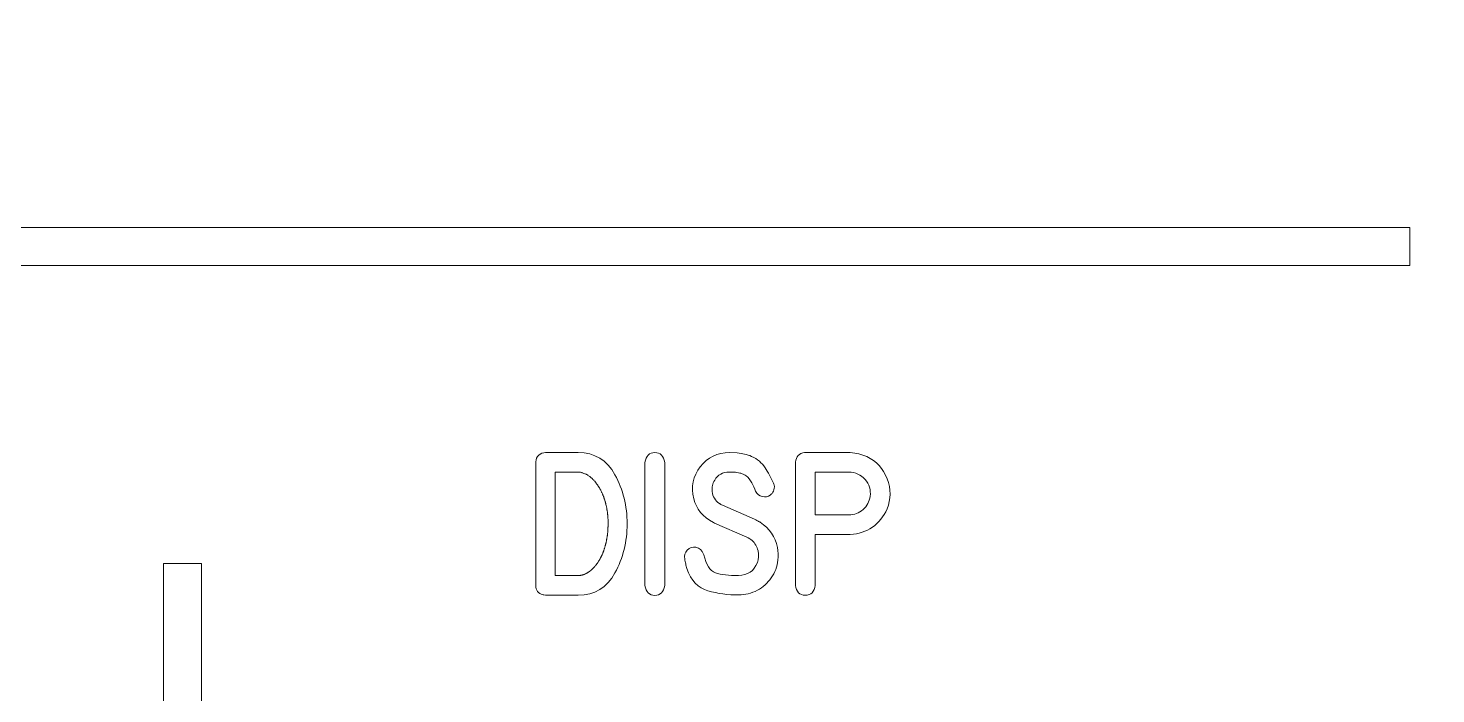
# Model space of a CAD drawing. Header units: millimetres. Extents: x -246 to 62, y -173 to 125.
# Drawn here: x -7.01 to 20.83, y 57.14 to 70.31 of the extents above; entities that cross this region are included whole.
import ezdxf

# ---------------------------------------------------------------- set-up
doc = ezdxf.new("R2010")
doc.units = ezdxf.units.MM
doc.header["$MEASUREMENT"] = 0
doc.layers.add('Cut', color=7, linetype='Continuous')
doc.layers.add('Engrave', color=7, linetype='Continuous')

msp = doc.modelspace()

# ---------------------------------------------------------------- linework, layer by layer
at = {"layer": 'Cut', "color": 250, "lineweight": 9}
msp.add_open_spline([(51.5314, 123.6949), (51.5312, 124.0929), (51.3728, 124.4746), (51.0911, 124.7559), (51.0911, 124.7559), (50.8095, 125.0372), (50.4295, 125.1951), (50.0314, 125.1949), (50.0314, 125.1949), (50.0314, 125.1949), (-71.4936, 125.1949), (-71.4936, 125.1949), (-71.4936, 125.1949), (-71.8916, 125.1946), (-72.2733, 125.0362), (-72.5546, 124.7546), (-72.5546, 124.7546), (-72.8359, 124.4729), (-72.9938, 124.0929), (-72.9936, 123.6949), (-72.9936, 123.6949), (-72.9936, 123.6949), (-72.9936, 111.7074), (-72.9936, 111.7074), (-72.9936, 111.7074), (-72.9926, 110.1171), (-73.6233, 108.5915), (-74.7471, 107.4663), (-74.7471, 107.4663), (-75.8709, 106.3411), (-77.4033, 105.7084), (-78.9936, 105.7074), (-78.9936, 105.7074), (-78.9936, 105.7074), (-81.4561, 105.7074), (-81.4561, 105.7074), (-81.4561, 105.7074), (-81.8541, 105.7071), (-82.2358, 105.5487), (-82.5171, 105.2671), (-82.5171, 105.2671), (-82.7984, 104.9854), (-82.9563, 104.6054), (-82.9561, 104.2074), (-82.9561, 104.2074), (-82.9561, 104.2074), (-82.9561, 100.1574), (-82.9561, 100.1574), (-82.9561, 100.1574), (-82.9558, 99.7593), (-82.7974, 99.3776), (-82.5158, 99.0963), (-82.5158, 99.0963), (-82.2341, 98.815), (-81.8541, 98.6571), (-81.4561, 98.6574), (-81.4561, 98.6574), (-81.4561, 98.6574), (-78.9936, 98.6574), (-78.9936, 98.6574), (-78.9936, 98.6574), (-76.85, 98.6574), (-74.8692, 97.5138), (-73.7974, 95.6574), (-73.7974, 95.6574), (-72.7256, 93.801), (-72.7256, 91.5138), (-73.7974, 89.6574), (-73.7974, 89.6574), (-74.8692, 87.801), (-76.85, 86.6574), (-78.9936, 86.6574), (-78.9936, 86.6574), (-78.9936, 86.6574), (-81.4561, 86.6574), (-81.4561, 86.6574), (-81.4561, 86.6574), (-81.8541, 86.6571), (-82.2358, 86.4987), (-82.5171, 86.2171), (-82.5171, 86.2171), (-82.7984, 85.9354), (-82.9563, 85.5554), (-82.9561, 85.1574), (-82.9561, 85.1574), (-82.9561, 85.1574), (-82.9561, 71.5824), (-82.9561, 71.5824), (-82.9561, 71.5824), (-82.9558, 71.1843), (-82.7974, 70.8026), (-82.5158, 70.5213), (-82.5158, 70.5213), (-82.2341, 70.24), (-81.8541, 70.0821), (-81.4561, 70.0824), (-81.4561, 70.0824), (-81.4561, 70.0824), (-78.9936, 70.0824), (-78.9936, 70.0824), (-78.9936, 70.0824), (-76.85, 70.0824), (-74.8692, 68.9388), (-73.7974, 67.0824), (-73.7974, 67.0824), (-72.7256, 65.226), (-72.7256, 62.9388), (-73.7974, 61.0824), (-73.7974, 61.0824), (-74.8692, 59.226), (-76.85, 58.0824), (-78.9936, 58.0824), (-78.9936, 58.0824), (-78.9936, 58.0824), (-81.4561, 58.0824), (-81.4561, 58.0824), (-81.4561, 58.0824), (-81.8541, 58.0821), (-82.2358, 57.9237), (-82.5171, 57.6421), (-82.5171, 57.6421), (-82.7984, 57.3604), (-82.9563, 56.9804), (-82.9561, 56.5824), (-82.9561, 56.5824), (-82.9561, 56.5824), (-82.9561, 52.5324), (-82.9561, 52.5324), (-82.9561, 52.5324), (-82.9558, 52.1343), (-82.7974, 51.7526), (-82.5158, 51.4713), (-82.5158, 51.4713), (-82.2341, 51.19), (-81.8541, 51.0321), (-81.4561, 51.0324), (-81.4561, 51.0324), (-81.4561, 51.0324), (-78.9936, 51.0324), (-78.9936, 51.0324), (-78.9936, 51.0324), (-77.4033, 51.0334), (-75.8777, 50.4026), (-74.7525, 49.2788), (-74.7525, 49.2788), (-73.6273, 48.155), (-72.9946, 46.6227), (-72.9936, 45.0324), (-72.9936, 45.0324), (-72.9936, 45.0324), (-72.9936, 33.0449), (-72.9936, 33.0449), (-72.9936, 33.0449), (-72.9933, 32.6468), (-72.8349, 32.2651), (-72.5533, 31.9838), (-72.5533, 31.9838), (-72.2716, 31.7025), (-71.8916, 31.5446), (-71.4936, 31.5449), (-71.4936, 31.5449), (-71.4936, 31.5449), (50.0314, 31.5449), (50.0314, 31.5449), (50.0314, 31.5449), (50.4295, 31.5451), (50.8112, 31.7035), (51.0925, 31.9852), (51.0925, 31.9852), (51.3738, 32.2668), (51.5317, 32.6468), (51.5314, 33.0449), (51.5314, 33.0449), (51.5314, 33.0449), (51.5314, 45.0324), (51.5314, 45.0324), (51.5314, 45.0324), (51.5304, 46.6227), (52.1612, 48.1482), (53.285, 49.2734), (53.285, 49.2734), (54.4088, 50.3987), (55.9411, 51.0314), (57.5314, 51.0324), (57.5314, 51.0324), (57.5314, 51.0324), (59.9939, 51.0324), (59.9939, 51.0324), (59.9939, 51.0324), (60.392, 51.0326), (60.7737, 51.191), (61.055, 51.4727), (61.055, 51.4727), (61.3363, 51.7543), (61.4942, 52.1343), (61.4939, 52.5324), (61.4939, 52.5324), (61.4939, 52.5324), (61.4939, 56.5824), (61.4939, 56.5824), (61.4939, 56.5824), (61.4937, 56.9804), (61.3353, 57.3621), (61.0536, 57.6434), (61.0536, 57.6434), (60.772, 57.9247), (60.392, 58.0826), (59.9939, 58.0824), (59.9939, 58.0824), (59.9939, 58.0824), (57.5314, 58.0824), (57.5314, 58.0824), (57.5314, 58.0824), (55.3878, 58.0824), (53.4071, 59.226), (52.3353, 61.0824), (52.3353, 61.0824), (51.2635, 62.9388), (51.2635, 65.226), (52.3353, 67.0824), (52.3353, 67.0824), (53.4071, 68.9388), (55.3878, 70.0824), (57.5314, 70.0824), (57.5314, 70.0824), (57.5314, 70.0824), (59.9939, 70.0824), (59.9939, 70.0824), (59.9939, 70.0824), (60.392, 70.0826), (60.7737, 70.241), (61.055, 70.5227), (61.055, 70.5227), (61.3363, 70.8043), (61.4942, 71.1843), (61.4939, 71.5824), (61.4939, 71.5824), (61.4939, 71.5824), (61.4939, 85.1574), (61.4939, 85.1574), (61.4939, 85.1574), (61.4937, 85.5554), (61.3353, 85.9371), (61.0536, 86.2184), (61.0536, 86.2184), (60.772, 86.4997), (60.392, 86.6576), (59.9939, 86.6574), (59.9939, 86.6574), (59.9939, 86.6574), (57.5314, 86.6574), (57.5314, 86.6574), (57.5314, 86.6574), (55.3878, 86.6574), (53.4071, 87.801), (52.3353, 89.6574), (52.3353, 89.6574), (51.2635, 91.5138), (51.2635, 93.801), (52.3353, 95.6574), (52.3353, 95.6574), (53.4071, 97.5138), (55.3878, 98.6574), (57.5314, 98.6574), (57.5314, 98.6574), (57.5314, 98.6574), (59.9939, 98.6574), (59.9939, 98.6574), (59.9939, 98.6574), (60.392, 98.6576), (60.7737, 98.816), (61.055, 99.0977), (61.055, 99.0977), (61.3363, 99.3793), (61.4942, 99.7593), (61.4939, 100.1574), (61.4939, 100.1574), (61.4939, 100.1574), (61.4939, 104.2074), (61.4939, 104.2074), (61.4939, 104.2074), (61.4937, 104.6054), (61.3353, 104.9871), (61.0536, 105.2684), (61.0536, 105.2684), (60.772, 105.5497), (60.392, 105.7076), (59.9939, 105.7074), (59.9939, 105.7074), (59.9939, 105.7074), (57.5314, 105.7074), (57.5314, 105.7074), (57.5314, 105.7074), (55.9411, 105.7064), (54.4156, 106.3371), (53.2904, 107.4609), (53.2904, 107.4609), (52.1651, 108.5847), (51.5324, 110.1171), (51.5314, 111.7074), (51.5314, 111.7074), (51.5314, 111.7074), (51.5314, 123.6949), (51.5314, 123.6949)], degree=3, knots=[0, 0, 0, 0, 0.012987, 0.012987, 0.012987, 0.012987, 0.025974, 0.025974, 0.025974, 0.025974, 0.038961, 0.038961, 0.038961, 0.038961, 0.0519481, 0.0519481, 0.0519481, 0.0519481, 0.0649351, 0.0649351, 0.0649351, 0.0649351, 0.0779221, 0.0779221, 0.0779221, 0.0779221, 0.0909091, 0.0909091, 0.0909091, 0.0909091, 0.1038961, 0.1038961, 0.1038961, 0.1038961, 0.1168831, 0.1168831, 0.1168831, 0.1168831, 0.1298701, 0.1298701, 0.1298701, 0.1298701, 0.1428571, 0.1428571, 0.1428571, 0.1428571, 0.1558442, 0.1558442, 0.1558442, 0.1558442, 0.1688312, 0.1688312, 0.1688312, 0.1688312, 0.1818182, 0.1818182, 0.1818182, 0.1818182, 0.1948052, 0.1948052, 0.1948052, 0.1948052, 0.2077922, 0.2077922, 0.2077922, 0.2077922, 0.2207792, 0.2207792, 0.2207792, 0.2207792, 0.2337662, 0.2337662, 0.2337662, 0.2337662, 0.2467532, 0.2467532, 0.2467532, 0.2467532, 0.2597403, 0.2597403, 0.2597403, 0.2597403, 0.2727273, 0.2727273, 0.2727273, 0.2727273, 0.2857143, 0.2857143, 0.2857143, 0.2857143, 0.2987013, 0.2987013, 0.2987013, 0.2987013, 0.3116883, 0.3116883, 0.3116883, 0.3116883, 0.3246753, 0.3246753, 0.3246753, 0.3246753, 0.3376623, 0.3376623, 0.3376623, 0.3376623, 0.3506494, 0.3506494, 0.3506494, 0.3506494, 0.3636364, 0.3636364, 0.3636364, 0.3636364, 0.3766234, 0.3766234, 0.3766234, 0.3766234, 0.3896104, 0.3896104, 0.3896104, 0.3896104, 0.4025974, 0.4025974, 0.4025974, 0.4025974, 0.4155844, 0.4155844, 0.4155844, 0.4155844, 0.4285714, 0.4285714, 0.4285714, 0.4285714, 0.4415584, 0.4415584, 0.4415584, 0.4415584, 0.4545455, 0.4545455, 0.4545455, 0.4545455, 0.4675325, 0.4675325, 0.4675325, 0.4675325, 0.4805195, 0.4805195, 0.4805195, 0.4805195, 0.4935065, 0.4935065, 0.4935065, 0.4935065, 0.5064935, 0.5064935, 0.5064935, 0.5064935, 0.5194805, 0.5194805, 0.5194805, 0.5194805, 0.5324675, 0.5324675, 0.5324675, 0.5324675, 0.5454545, 0.5454545, 0.5454545, 0.5454545, 0.5584416, 0.5584416, 0.5584416, 0.5584416, 0.5714286, 0.5714286, 0.5714286, 0.5714286, 0.5844156, 0.5844156, 0.5844156, 0.5844156, 0.5974026, 0.5974026, 0.5974026, 0.5974026, 0.6103896, 0.6103896, 0.6103896, 0.6103896, 0.6233766, 0.6233766, 0.6233766, 0.6233766, 0.6363636, 0.6363636, 0.6363636, 0.6363636, 0.6493506, 0.6493506, 0.6493506, 0.6493506, 0.6623377, 0.6623377, 0.6623377, 0.6623377, 0.6753247, 0.6753247, 0.6753247, 0.6753247, 0.6883117, 0.6883117, 0.6883117, 0.6883117, 0.7012987, 0.7012987, 0.7012987, 0.7012987, 0.7142857, 0.7142857, 0.7142857, 0.7142857, 0.7272727, 0.7272727, 0.7272727, 0.7272727, 0.7402597, 0.7402597, 0.7402597, 0.7402597, 0.7532468, 0.7532468, 0.7532468, 0.7532468, 0.7662338, 0.7662338, 0.7662338, 0.7662338, 0.7792208, 0.7792208, 0.7792208, 0.7792208, 0.7922078, 0.7922078, 0.7922078, 0.7922078, 0.8051948, 0.8051948, 0.8051948, 0.8051948, 0.8181818, 0.8181818, 0.8181818, 0.8181818, 0.8311688, 0.8311688, 0.8311688, 0.8311688, 0.8441558, 0.8441558, 0.8441558, 0.8441558, 0.8571429, 0.8571429, 0.8571429, 0.8571429, 0.8701299, 0.8701299, 0.8701299, 0.8701299, 0.8831169, 0.8831169, 0.8831169, 0.8831169, 0.8961039, 0.8961039, 0.8961039, 0.8961039, 0.9090909, 0.9090909, 0.9090909, 0.9090909, 0.9220779, 0.9220779, 0.9220779, 0.9220779, 0.9350649, 0.9350649, 0.9350649, 0.9350649, 0.9480519, 0.9480519, 0.9480519, 0.9480519, 0.961039, 0.961039, 0.961039, 0.961039, 0.974026, 0.974026, 0.974026, 0.974026, 1, 1, 1, 1], dxfattribs=at)
at = {"layer": 'Engrave', "color": 240, "lineweight": 9}
for points, knots in [([(-14.8118, 66.3699), (-14.8118, 66.3699), (20.3201, 66.3699), (20.3201, 66.3699), (20.3201, 66.3699), (20.3201, 66.3699), (20.3201, 65.6199), (20.3201, 65.6199), (20.3201, 65.6199), (20.3201, 65.6199), (-14.8118, 65.6199), (-14.8118, 65.6199), (-14.8118, 65.6199), (-14.8118, 65.6199), (-14.8118, 66.3699), (-14.8118, 66.3699)], [0, 0, 0, 0, 0.2, 0.2, 0.2, 0.2, 0.4, 0.4, 0.4, 0.4, 0.6, 0.6, 0.6, 0.6, 1, 1, 1, 1]), ([(3.222, 61.9154), (3.222, 61.9154), (3.8711, 61.9154), (3.8711, 61.9154), (3.8711, 61.9154), (4.1937, 61.9154), (4.435, 61.7686), (4.5959, 61.4747), (4.5959, 61.4747), (4.7568, 61.1807), (4.8372, 60.8571), (4.8372, 60.5043), (4.8372, 60.5043), (4.8372, 60.1515), (4.7563, 59.8284), (4.5954, 59.5344), (4.5954, 59.5344), (4.4341, 59.2404), (4.1928, 59.0932), (3.8711, 59.0932), (3.8711, 59.0932), (3.8711, 59.0932), (3.222, 59.0932), (3.222, 59.0932), (3.222, 59.0932), (3.222, 59.0932), (3.2248, 59.0932), (3.2248, 59.0932), (3.2248, 59.0932), (3.2248, 59.0932), (3.222, 59.0932), (3.222, 59.0932), (3.222, 59.0932), (3.1918, 59.0979), (3.1754, 59.1007), (3.1726, 59.1017), (3.1726, 59.1017), (3.0771, 59.1242), (3.0296, 59.1868), (3.0305, 59.2889), (3.0305, 59.2889), (3.0305, 59.2889), (3.0291, 59.2889), (3.0291, 59.2889), (3.0291, 59.2889), (3.0291, 59.2889), (3.0305, 61.7225), (3.0305, 61.7225), (3.0305, 61.7225), (3.0296, 61.7254), (3.0291, 61.7291), (3.0291, 61.7334), (3.0291, 61.7334), (3.0319, 61.7842), (3.0517, 61.827), (3.0888, 61.8622), (3.0888, 61.8622), (3.1265, 61.8975), (3.1712, 61.9154), (3.2234, 61.9154), (3.2234, 61.9154), (3.2234, 61.9154), (3.222, 61.9154), (3.222, 61.9154)], [0, 0, 0, 0, 0.0588235, 0.0588235, 0.0588235, 0.0588235, 0.1176471, 0.1176471, 0.1176471, 0.1176471, 0.1764706, 0.1764706, 0.1764706, 0.1764706, 0.2352941, 0.2352941, 0.2352941, 0.2352941, 0.2941176, 0.2941176, 0.2941176, 0.2941176, 0.3529412, 0.3529412, 0.3529412, 0.3529412, 0.4117647, 0.4117647, 0.4117647, 0.4117647, 0.4705882, 0.4705882, 0.4705882, 0.4705882, 0.5294118, 0.5294118, 0.5294118, 0.5294118, 0.5882353, 0.5882353, 0.5882353, 0.5882353, 0.6470588, 0.6470588, 0.6470588, 0.6470588, 0.7058824, 0.7058824, 0.7058824, 0.7058824, 0.7647059, 0.7647059, 0.7647059, 0.7647059, 0.8235294, 0.8235294, 0.8235294, 0.8235294, 0.8823529, 0.8823529, 0.8823529, 0.8823529, 1, 1, 1, 1]), ([(5.5799, 59.2832), (5.5597, 59.1539), (5.4943, 59.0894), (5.3838, 59.0899), (5.3838, 59.0899), (5.2728, 59.0904), (5.2079, 59.1548), (5.1886, 59.2832), (5.1886, 59.2832), (5.1886, 59.2832), (5.1886, 61.7197), (5.1886, 61.7197), (5.1886, 61.7197), (5.2079, 61.8491), (5.2728, 61.9145), (5.3838, 61.9149), (5.3838, 61.9149), (5.4943, 61.9154), (5.5597, 61.85), (5.5799, 61.7197), (5.5799, 61.7197), (5.5799, 61.7197), (5.5799, 59.2832), (5.5799, 59.2832)], [0, 0, 0, 0, 0.1428571, 0.1428571, 0.1428571, 0.1428571, 0.2857143, 0.2857143, 0.2857143, 0.2857143, 0.4285714, 0.4285714, 0.4285714, 0.4285714, 0.5714286, 0.5714286, 0.5714286, 0.5714286, 0.7142857, 0.7142857, 0.7142857, 0.7142857, 1, 1, 1, 1]), ([(7.3575, 60.5951), (7.3575, 60.5951), (7.3796, 60.5857), (7.3796, 60.5857), (7.3796, 60.5857), (7.3796, 60.5857), (7.4045, 60.5734), (7.4045, 60.5734), (7.4045, 60.5734), (7.4045, 60.5734), (7.4266, 60.5607), (7.4266, 60.5607), (7.4266, 60.5607), (7.4327, 60.556), (7.4403, 60.5518), (7.4478, 60.5476), (7.4478, 60.5476), (7.4558, 60.5438), (7.4633, 60.5391), (7.4708, 60.5349), (7.4708, 60.5349), (7.6524, 60.4154), (7.7653, 60.2498), (7.8081, 60.0386), (7.8081, 60.0386), (7.8245, 59.9559), (7.8283, 59.8707), (7.8194, 59.7837), (7.8194, 59.7837), (7.8043, 59.6586), (7.7606, 59.5433), (7.6877, 59.437), (7.6877, 59.437), (7.6148, 59.3307), (7.523, 59.2489), (7.413, 59.191), (7.413, 59.191), (7.2944, 59.1285), (7.1717, 59.0974), (7.0447, 59.0974), (7.0447, 59.0974), (6.8316, 59.0974), (6.6284, 59.1247), (6.4341, 59.1793), (6.4341, 59.1793), (6.2403, 59.2338), (6.1021, 59.3801), (6.0197, 59.6181), (6.0197, 59.6181), (6.0085, 59.6487), (6.0005, 59.6797), (5.9948, 59.7117), (5.9948, 59.7117), (5.9892, 59.7442), (5.9826, 59.7762), (5.9755, 59.8086), (5.9755, 59.8086), (5.9619, 59.8745), (5.9779, 59.9328), (6.0245, 59.9836), (6.0245, 59.9836), (6.0705, 60.0339), (6.1284, 60.0532), (6.1971, 60.0415), (6.1971, 60.0415), (6.27, 60.0264), (6.3203, 59.9817), (6.349, 59.9065), (6.349, 59.9065), (6.349, 59.9065), (6.3532, 59.8938), (6.3532, 59.8938), (6.3532, 59.8938), (6.397, 59.6943), (6.4741, 59.5753), (6.5837, 59.5368), (6.5837, 59.5368), (6.6938, 59.4982), (6.8462, 59.4808), (7.0419, 59.4845), (7.0419, 59.4845), (7.222, 59.4845), (7.3457, 59.5692), (7.413, 59.7381), (7.413, 59.7381), (7.4421, 59.8133), (7.4468, 59.8919), (7.4266, 59.9733), (7.4266, 59.9733), (7.4064, 60.0542), (7.3664, 60.1224), (7.3067, 60.1765), (7.3067, 60.1765), (7.2799, 60.1995), (7.2451, 60.2207), (7.2018, 60.2409), (7.2018, 60.2409), (7.2018, 60.2409), (6.564, 60.5208), (6.564, 60.5208), (6.564, 60.5208), (6.564, 60.5208), (6.5433, 60.5321), (6.5433, 60.5321), (6.5433, 60.5321), (6.3344, 60.6421), (6.2051, 60.7987), (6.1547, 61.0019), (6.1547, 61.0019), (6.0931, 61.2371), (6.1359, 61.4479), (6.2836, 61.6351), (6.2836, 61.6351), (6.4308, 61.8218), (6.6246, 61.9154), (6.8641, 61.9154), (6.8641, 61.9154), (6.8641, 61.9154), (7.016, 61.9112), (7.016, 61.9112), (7.016, 61.9112), (7.0654, 61.9022), (7.1134, 61.8933), (7.159, 61.8844), (7.159, 61.8844), (7.2051, 61.8759), (7.2516, 61.8608), (7.2982, 61.8397), (7.2982, 61.8397), (7.4139, 61.7856), (7.5028, 61.7108), (7.5644, 61.6162), (7.5644, 61.6162), (7.626, 61.5217), (7.6816, 61.4192), (7.7309, 61.3091), (7.7309, 61.3091), (7.7356, 61.2987), (7.7399, 61.287), (7.7436, 61.2733), (7.7436, 61.2733), (7.7535, 61.2282), (7.7488, 61.1873), (7.7295, 61.1506), (7.7295, 61.1506), (7.7187, 61.1275), (7.707, 61.1101), (7.6952, 61.0984), (7.6952, 61.0984), (7.6834, 61.0861), (7.6736, 61.0781), (7.6665, 61.0734), (7.6665, 61.0734), (7.6185, 61.0396), (7.5663, 61.0292), (7.5094, 61.0433), (7.5094, 61.0433), (7.452, 61.056), (7.4087, 61.0927), (7.3782, 61.1534), (7.3782, 61.1534), (7.3542, 61.2066), (7.3288, 61.2611), (7.302, 61.3166), (7.302, 61.3166), (7.2747, 61.3721), (7.2366, 61.4182), (7.1881, 61.4554), (7.1881, 61.4554), (7.1679, 61.47), (7.1482, 61.4808), (7.1293, 61.4874), (7.1293, 61.4874), (7.1105, 61.4944), (7.0898, 61.5019), (7.0668, 61.5104), (7.0668, 61.5104), (7.0668, 61.5104), (6.9774, 61.5255), (6.9774, 61.5255), (6.9774, 61.5255), (6.9774, 61.5255), (6.8504, 61.5297), (6.8504, 61.5297), (6.8504, 61.5297), (6.7272, 61.5278), (6.6331, 61.4747), (6.5682, 61.3698), (6.5682, 61.3698), (6.524, 61.3025), (6.5075, 61.2277), (6.5183, 61.1449), (6.5183, 61.1449), (6.531, 61.0433), (6.579, 60.9643), (6.6618, 60.9079), (6.6618, 60.9079), (6.6656, 60.9055), (6.6693, 60.9022), (6.674, 60.8989), (6.674, 60.8989), (6.6787, 60.8961), (6.6839, 60.8928), (6.6891, 60.89), (6.6891, 60.89), (6.6891, 60.89), (6.7046, 60.8834), (6.7046, 60.8834), (6.7046, 60.8834), (6.7046, 60.8834), (6.7211, 60.8764), (6.7211, 60.8764), (6.7211, 60.8764), (6.7211, 60.8764), (7.3575, 60.5951), (7.3575, 60.5951)], [0, 0, 0, 0, 0.0181818, 0.0181818, 0.0181818, 0.0181818, 0.0363636, 0.0363636, 0.0363636, 0.0363636, 0.0545455, 0.0545455, 0.0545455, 0.0545455, 0.0727273, 0.0727273, 0.0727273, 0.0727273, 0.0909091, 0.0909091, 0.0909091, 0.0909091, 0.1090909, 0.1090909, 0.1090909, 0.1090909, 0.1272727, 0.1272727, 0.1272727, 0.1272727, 0.1454545, 0.1454545, 0.1454545, 0.1454545, 0.1636364, 0.1636364, 0.1636364, 0.1636364, 0.1818182, 0.1818182, 0.1818182, 0.1818182, 0.2, 0.2, 0.2, 0.2, 0.2181818, 0.2181818, 0.2181818, 0.2181818, 0.2363636, 0.2363636, 0.2363636, 0.2363636, 0.2545455, 0.2545455, 0.2545455, 0.2545455, 0.2727273, 0.2727273, 0.2727273, 0.2727273, 0.2909091, 0.2909091, 0.2909091, 0.2909091, 0.3090909, 0.3090909, 0.3090909, 0.3090909, 0.3272727, 0.3272727, 0.3272727, 0.3272727, 0.3454545, 0.3454545, 0.3454545, 0.3454545, 0.3636364, 0.3636364, 0.3636364, 0.3636364, 0.3818182, 0.3818182, 0.3818182, 0.3818182, 0.4, 0.4, 0.4, 0.4, 0.4181818, 0.4181818, 0.4181818, 0.4181818, 0.4363636, 0.4363636, 0.4363636, 0.4363636, 0.4545455, 0.4545455, 0.4545455, 0.4545455, 0.4727273, 0.4727273, 0.4727273, 0.4727273, 0.4909091, 0.4909091, 0.4909091, 0.4909091, 0.5090909, 0.5090909, 0.5090909, 0.5090909, 0.5272727, 0.5272727, 0.5272727, 0.5272727, 0.5454545, 0.5454545, 0.5454545, 0.5454545, 0.5636364, 0.5636364, 0.5636364, 0.5636364, 0.5818182, 0.5818182, 0.5818182, 0.5818182, 0.6, 0.6, 0.6, 0.6, 0.6181818, 0.6181818, 0.6181818, 0.6181818, 0.6363636, 0.6363636, 0.6363636, 0.6363636, 0.6545455, 0.6545455, 0.6545455, 0.6545455, 0.6727273, 0.6727273, 0.6727273, 0.6727273, 0.6909091, 0.6909091, 0.6909091, 0.6909091, 0.7090909, 0.7090909, 0.7090909, 0.7090909, 0.7272727, 0.7272727, 0.7272727, 0.7272727, 0.7454545, 0.7454545, 0.7454545, 0.7454545, 0.7636364, 0.7636364, 0.7636364, 0.7636364, 0.7818182, 0.7818182, 0.7818182, 0.7818182, 0.8, 0.8, 0.8, 0.8, 0.8181818, 0.8181818, 0.8181818, 0.8181818, 0.8363636, 0.8363636, 0.8363636, 0.8363636, 0.8545455, 0.8545455, 0.8545455, 0.8545455, 0.8727273, 0.8727273, 0.8727273, 0.8727273, 0.8909091, 0.8909091, 0.8909091, 0.8909091, 0.9090909, 0.9090909, 0.9090909, 0.9090909, 0.9272727, 0.9272727, 0.9272727, 0.9272727, 0.9454545, 0.9454545, 0.9454545, 0.9454545, 0.9636364, 0.9636364, 0.9636364, 0.9636364, 1, 1, 1, 1]), ([(9.2248, 61.9154), (9.2248, 61.9154), (9.2512, 61.9154), (9.2512, 61.9154), (9.2512, 61.9154), (9.3688, 61.9069), (9.477, 61.8806), (9.5762, 61.8354), (9.5762, 61.8354), (9.7662, 61.7465), (9.9008, 61.5998), (9.9798, 61.3956), (9.9798, 61.3956), (10.0588, 61.192), (10.0579, 60.993), (9.9774, 60.7992), (9.9774, 60.7992), (9.912, 60.6459), (9.8156, 60.5255), (9.6877, 60.4389), (9.6877, 60.4389), (9.5602, 60.3519), (9.4144, 60.3035), (9.2512, 60.2936), (9.2512, 60.2936), (9.2512, 60.2936), (9.2248, 60.2922), (9.2248, 60.2922), (9.2248, 60.2922), (9.2248, 60.2922), (8.555, 60.2922), (8.555, 60.2922), (8.555, 60.2922), (8.555, 60.2922), (8.555, 59.2875), (8.555, 59.2875), (8.555, 59.2875), (8.5386, 59.1581), (8.4732, 59.0932), (8.3594, 59.0932), (8.3594, 59.0932), (8.2455, 59.0932), (8.1806, 59.1581), (8.1651, 59.2875), (8.1651, 59.2875), (8.1651, 59.2875), (8.1651, 61.7225), (8.1651, 61.7225), (8.1651, 61.7225), (8.1787, 61.8364), (8.2394, 61.9008), (8.3471, 61.9154), (8.3471, 61.9154), (8.3471, 61.9154), (8.3594, 61.9154), (8.3594, 61.9154), (8.3594, 61.9154), (8.3594, 61.9154), (9.2248, 61.9154), (9.2248, 61.9154)], [0, 0, 0, 0, 0.0625, 0.0625, 0.0625, 0.0625, 0.125, 0.125, 0.125, 0.125, 0.1875, 0.1875, 0.1875, 0.1875, 0.25, 0.25, 0.25, 0.25, 0.3125, 0.3125, 0.3125, 0.3125, 0.375, 0.375, 0.375, 0.375, 0.4375, 0.4375, 0.4375, 0.4375, 0.5, 0.5, 0.5, 0.5, 0.5625, 0.5625, 0.5625, 0.5625, 0.625, 0.625, 0.625, 0.625, 0.6875, 0.6875, 0.6875, 0.6875, 0.75, 0.75, 0.75, 0.75, 0.8125, 0.8125, 0.8125, 0.8125, 0.875, 0.875, 0.875, 0.875, 1, 1, 1, 1]), ([(3.8711, 59.4817), (3.8729, 59.4817), (3.8748, 59.4817), (3.8767, 59.4817), (3.8767, 59.4817), (3.8786, 59.4817), (3.8809, 59.4817), (3.8833, 59.4817), (3.8833, 59.4817), (3.8852, 59.4817), (3.887, 59.4822), (3.8885, 59.4827), (3.8885, 59.4827), (3.8899, 59.4831), (3.8918, 59.4831), (3.8946, 59.4831), (3.8946, 59.4831), (3.8965, 59.4831), (3.8983, 59.4836), (3.9007, 59.4841), (3.9007, 59.4841), (3.903, 59.4845), (3.9054, 59.4845), (3.9082, 59.4845), (3.9082, 59.4845), (3.9101, 59.4845), (3.912, 59.485), (3.9139, 59.485), (3.9139, 59.485), (3.9157, 59.4855), (3.9181, 59.486), (3.9209, 59.486), (3.9209, 59.486), (3.9223, 59.486), (3.9242, 59.486), (3.9261, 59.4864), (3.9261, 59.4864), (3.928, 59.4869), (3.9303, 59.4874), (3.9331, 59.4874), (3.9331, 59.4874), (3.9369, 59.4892), (3.9407, 59.4902), (3.944, 59.4902), (3.944, 59.4902), (3.9458, 59.4902), (3.9477, 59.4907), (3.9496, 59.4921), (3.9496, 59.4921), (3.9515, 59.4935), (3.9538, 59.4949), (3.9567, 59.4954), (3.9567, 59.4954), (3.9585, 59.4954), (3.9604, 59.4958), (3.9628, 59.4963), (3.9628, 59.4963), (3.9651, 59.4968), (3.9675, 59.4972), (3.9703, 59.4982), (3.9703, 59.4982), (3.9722, 59.4982), (3.9741, 59.4987), (3.9759, 59.4996), (3.9759, 59.4996), (3.9778, 59.5005), (3.9797, 59.5015), (3.9825, 59.5024), (3.9825, 59.5024), (3.9882, 59.5043), (3.9924, 59.5062), (3.9952, 59.5081), (3.9952, 59.5081), (4.0117, 59.5137), (4.0164, 59.5151), (4.0089, 59.5137), (4.0089, 59.5137), (4.0108, 59.5137), (4.0126, 59.5142), (4.0145, 59.5156), (4.0145, 59.5156), (4.0164, 59.517), (4.0188, 59.5179), (4.0211, 59.5189), (4.0211, 59.5189), (4.0296, 59.5245), (4.0333, 59.5269), (4.0324, 59.5259), (4.0324, 59.5259), (4.0413, 59.5306), (4.046, 59.533), (4.046, 59.533), (4.046, 59.533), (4.0479, 59.5339), (4.0498, 59.5349), (4.0517, 59.5363), (4.0517, 59.5363), (4.0536, 59.5377), (4.0559, 59.5391), (4.0587, 59.541), (4.0587, 59.541), (4.0667, 59.5466), (4.071, 59.5495), (4.071, 59.5495), (4.071, 59.5495), (4.0728, 59.5504), (4.0747, 59.5513), (4.0771, 59.5527), (4.0771, 59.5527), (4.0794, 59.5542), (4.0818, 59.5556), (4.0846, 59.5575), (4.0846, 59.5575), (4.0865, 59.5584), (4.0884, 59.5598), (4.0902, 59.5617), (4.0902, 59.5617), (4.0921, 59.5636), (4.0945, 59.5654), (4.0973, 59.5673), (4.0973, 59.5673), (4.0987, 59.5683), (4.1006, 59.5692), (4.1025, 59.5706), (4.1025, 59.5706), (4.1044, 59.572), (4.1067, 59.5739), (4.1095, 59.5753), (4.1095, 59.5753), (4.1114, 59.5772), (4.1161, 59.581), (4.1232, 59.5866), (4.1232, 59.5866), (4.1307, 59.5941), (4.1345, 59.5974), (4.1345, 59.5974), (4.1345, 59.5974), (4.1363, 59.5993), (4.1378, 59.6012), (4.1396, 59.6031), (4.1396, 59.6031), (4.1415, 59.605), (4.1439, 59.6073), (4.1467, 59.6101), (4.1467, 59.6101), (4.1486, 59.612), (4.1505, 59.6134), (4.1523, 59.6153), (4.1523, 59.6153), (4.1542, 59.6172), (4.1561, 59.6195), (4.1589, 59.6224), (4.1589, 59.6224), (4.1617, 59.6242), (4.166, 59.628), (4.1716, 59.6332), (4.1716, 59.6332), (4.1735, 59.6351), (4.1754, 59.6369), (4.1768, 59.6388), (4.1768, 59.6388), (4.1787, 59.6407), (4.181, 59.6431), (4.1839, 59.6459), (4.1839, 59.6459), (4.1857, 59.6478), (4.1876, 59.6496), (4.1895, 59.652), (4.1895, 59.652), (4.1914, 59.6543), (4.1937, 59.6567), (4.1961, 59.6595), (4.1961, 59.6595), (4.2074, 59.6741), (4.2111, 59.6788), (4.2074, 59.6732), (4.2074, 59.6732), (4.214, 59.6797), (4.2177, 59.6849), (4.2196, 59.6887), (4.2196, 59.6887), (4.2281, 59.6995), (4.2318, 59.7047), (4.2309, 59.7037), (4.2309, 59.7037), (4.2328, 59.7066), (4.2346, 59.7089), (4.2361, 59.7113), (4.2361, 59.7113), (4.2379, 59.7136), (4.2403, 59.716), (4.2431, 59.7188), (4.2431, 59.7188), (4.245, 59.7216), (4.2464, 59.7244), (4.2478, 59.7273), (4.2478, 59.7273), (4.2492, 59.7301), (4.2516, 59.7324), (4.2539, 59.7353), (4.2539, 59.7353), (4.2549, 59.7381), (4.2568, 59.7409), (4.2591, 59.7442), (4.2591, 59.7442), (4.2615, 59.7475), (4.2633, 59.7503), (4.2652, 59.7531), (4.2652, 59.7531), (4.2709, 59.7607), (4.2742, 59.7663), (4.276, 59.7701), (4.276, 59.7701), (4.2779, 59.7724), (4.2798, 59.7757), (4.2812, 59.779), (4.2812, 59.779), (4.2826, 59.7818), (4.2845, 59.7851), (4.2873, 59.7879), (4.2873, 59.7879), (4.2892, 59.7903), (4.2906, 59.7936), (4.292, 59.7969), (4.292, 59.7969), (4.2934, 59.7997), (4.2953, 59.803), (4.2981, 59.8058), (4.2981, 59.8058), (4.3, 59.81), (4.3029, 59.8162), (4.3066, 59.8237), (4.3066, 59.8237), (4.3085, 59.8265), (4.3099, 59.8293), (4.3113, 59.8331), (4.3113, 59.8331), (4.3127, 59.8368), (4.3146, 59.8406), (4.3174, 59.8444), (4.3174, 59.8444), (4.3193, 59.8472), (4.3212, 59.85), (4.3226, 59.8533), (4.3226, 59.8533), (4.3235, 59.8566), (4.3259, 59.8599), (4.3287, 59.8637), (4.3287, 59.8637), (4.3297, 59.8665), (4.3306, 59.8693), (4.332, 59.8731), (4.332, 59.8731), (4.3334, 59.8768), (4.3348, 59.8806), (4.3367, 59.8844), (4.3367, 59.8844), (4.3395, 59.8886), (4.3428, 59.8956), (4.3466, 59.9051), (4.3466, 59.9051), (4.3555, 59.9276), (4.3588, 59.9352), (4.356, 59.9267), (4.356, 59.9267), (4.3569, 59.9295), (4.3584, 59.9333), (4.3598, 59.937), (4.3598, 59.937), (4.3612, 59.9413), (4.3626, 59.9455), (4.3645, 59.9488), (4.3645, 59.9488), (4.3654, 59.9526), (4.3664, 59.9563), (4.3678, 59.9601), (4.3678, 59.9601), (4.3692, 59.9638), (4.3711, 59.9676), (4.3725, 59.9723), (4.3725, 59.9723), (4.3753, 59.9808), (4.3776, 59.9878), (4.3795, 59.9944), (4.3795, 59.9944), (4.3805, 59.9982), (4.3814, 60.0019), (4.3828, 60.0057), (4.3828, 60.0057), (4.3842, 60.009), (4.3861, 60.0132), (4.388, 60.0179), (4.388, 60.0179), (4.3842, 60.0085), (4.3866, 60.0165), (4.3946, 60.0415), (4.3946, 60.0415), (4.3965, 60.0457), (4.3993, 60.0537), (4.403, 60.0645), (4.403, 60.0645), (4.403, 60.0683), (4.4035, 60.0725), (4.4049, 60.0763), (4.4049, 60.0763), (4.4063, 60.0805), (4.4077, 60.0847), (4.4087, 60.0894), (4.4087, 60.0894), (4.4096, 60.0932), (4.4106, 60.097), (4.4115, 60.1012), (4.4115, 60.1012), (4.412, 60.1054), (4.4134, 60.1097), (4.4153, 60.1144), (4.4153, 60.1144), (4.4153, 60.1172), (4.4162, 60.1205), (4.4176, 60.1247), (4.4176, 60.1247), (4.419, 60.1289), (4.42, 60.1332), (4.4209, 60.1379), (4.4209, 60.1379), (4.4219, 60.144), (4.4233, 60.1529), (4.4251, 60.1638), (4.4251, 60.1638), (4.4251, 60.1675), (4.4256, 60.1713), (4.427, 60.1755), (4.427, 60.1755), (4.4284, 60.1797), (4.4299, 60.184), (4.4303, 60.1887), (4.4303, 60.1887), (4.4303, 60.1924), (4.4308, 60.1962), (4.4317, 60.2004), (4.4317, 60.2004), (4.4327, 60.2047), (4.4336, 60.2089), (4.4346, 60.2136), (4.4346, 60.2136), (4.4355, 60.2202), (4.4369, 60.2287), (4.4388, 60.24), (4.4388, 60.24), (4.4388, 60.2432), (4.4397, 60.2475), (4.4411, 60.2522), (4.4411, 60.2522), (4.4421, 60.2569), (4.4435, 60.2611), (4.4444, 60.2658), (4.4444, 60.2658), (4.4444, 60.2724), (4.4454, 60.2809), (4.4473, 60.2922), (4.4473, 60.2922), (4.4473, 60.2959), (4.4473, 60.2997), (4.4477, 60.3039), (4.4477, 60.3039), (4.4482, 60.3082), (4.4491, 60.3129), (4.4501, 60.318), (4.4501, 60.318), (4.4515, 60.3293), (4.4524, 60.3378), (4.4524, 60.3444), (4.4524, 60.3444), (4.4534, 60.351), (4.4538, 60.3594), (4.4538, 60.3707), (4.4538, 60.3707), (4.4548, 60.3773), (4.4553, 60.3862), (4.4553, 60.398), (4.4553, 60.398), (4.4562, 60.4046), (4.4567, 60.4135), (4.4567, 60.4243), (4.4567, 60.4243), (4.4567, 60.429), (4.4571, 60.4333), (4.4576, 60.4375), (4.4576, 60.4375), (4.4581, 60.4417), (4.4585, 60.4464), (4.4595, 60.4521), (4.4595, 60.4521), (4.4595, 60.4559), (4.46, 60.4596), (4.4604, 60.4638), (4.4604, 60.4638), (4.4604, 60.4676), (4.4609, 60.4728), (4.4609, 60.478), (4.4609, 60.478), (4.4609, 60.4817), (4.4609, 60.486), (4.4609, 60.4907), (4.4609, 60.4907), (4.4609, 60.4949), (4.4609, 60.4996), (4.4609, 60.5043), (4.4609, 60.5043), (4.4609, 60.509), (4.4609, 60.5132), (4.4609, 60.5175), (4.4609, 60.5175), (4.4609, 60.5217), (4.4609, 60.5259), (4.4609, 60.5306), (4.4609, 60.5306), (4.4609, 60.5349), (4.4604, 60.5396), (4.4604, 60.5433), (4.4604, 60.5433), (4.46, 60.5476), (4.4595, 60.5527), (4.4595, 60.5579), (4.4595, 60.5579), (4.4595, 60.5617), (4.4595, 60.5659), (4.4595, 60.5706), (4.4595, 60.5706), (4.4595, 60.5749), (4.4595, 60.5796), (4.4595, 60.5843), (4.4595, 60.5843), (4.4595, 60.5899), (4.4585, 60.5988), (4.4567, 60.612), (4.4567, 60.612), (4.4567, 60.6228), (4.4562, 60.6313), (4.4553, 60.6365), (4.4553, 60.6365), (4.4553, 60.6431), (4.4543, 60.6525), (4.4524, 60.6656), (4.4524, 60.6656), (4.4524, 60.6765), (4.452, 60.6849), (4.451, 60.6906), (4.451, 60.6906), (4.451, 60.6967), (4.4505, 60.7056), (4.4487, 60.7164), (4.4487, 60.7164), (4.4477, 60.7202), (4.4468, 60.7244), (4.4463, 60.7291), (4.4463, 60.7291), (4.4458, 60.7334), (4.4458, 60.7381), (4.4458, 60.7428), (4.4458, 60.7428), (4.444, 60.7536), (4.4421, 60.7625), (4.4402, 60.7691), (4.4402, 60.7691), (4.4393, 60.7724), (4.4383, 60.7766), (4.4374, 60.7804), (4.4374, 60.7804), (4.4364, 60.7846), (4.436, 60.7889), (4.436, 60.7936), (4.436, 60.7936), (4.435, 60.8002), (4.4336, 60.8086), (4.4317, 60.8199), (4.4317, 60.8199), (4.4308, 60.8265), (4.4299, 60.835), (4.428, 60.8463), (4.428, 60.8463), (4.4242, 60.8571), (4.4219, 60.8655), (4.4209, 60.8707), (4.4209, 60.8707), (4.419, 60.882), (4.4176, 60.8895), (4.4167, 60.8942), (4.4167, 60.8942), (4.4148, 60.898), (4.4134, 60.9018), (4.4124, 60.906), (4.4124, 60.906), (4.4115, 60.9102), (4.411, 60.9145), (4.4101, 60.9192), (4.4101, 60.9192), (4.4092, 60.9229), (4.4077, 60.9267), (4.4059, 60.9309), (4.4059, 60.9309), (4.404, 60.9352), (4.403, 60.9394), (4.403, 60.9441), (4.403, 60.9441), (4.3946, 60.9686), (4.3922, 60.9765), (4.396, 60.9671), (4.396, 60.9671), (4.3941, 60.9737), (4.3922, 60.9817), (4.3894, 60.9907), (4.3894, 60.9907), (4.3875, 60.9935), (4.3856, 60.9968), (4.3842, 61.001), (4.3842, 61.001), (4.3828, 61.0052), (4.3819, 61.009), (4.3809, 61.0128), (4.3809, 61.0128), (4.38, 61.0156), (4.3772, 61.0236), (4.3725, 61.0363), (4.3725, 61.0363), (4.3692, 61.0452), (4.3664, 61.0527), (4.3645, 61.0584), (4.3645, 61.0584), (4.3626, 61.0612), (4.3612, 61.0645), (4.3598, 61.0687), (4.3598, 61.0687), (4.3584, 61.073), (4.3569, 61.0767), (4.356, 61.0805), (4.356, 61.0805), (4.3541, 61.0829), (4.3522, 61.0861), (4.3508, 61.0899), (4.3508, 61.0899), (4.3489, 61.0937), (4.3475, 61.0974), (4.3466, 61.1012), (4.3466, 61.1012), (4.3428, 61.1101), (4.3395, 61.1172), (4.3367, 61.1219), (4.3367, 61.1219), (4.333, 61.1308), (4.3306, 61.1374), (4.3287, 61.1412), (4.3287, 61.1412), (4.325, 61.1501), (4.3217, 61.1572), (4.3188, 61.1614), (4.3188, 61.1614), (4.317, 61.1642), (4.3151, 61.1675), (4.3137, 61.1708), (4.3137, 61.1708), (4.3118, 61.1736), (4.3104, 61.1769), (4.3094, 61.1797), (4.3094, 61.1797), (4.3038, 61.1887), (4.3, 61.1953), (4.2981, 61.199), (4.2981, 61.199), (4.2902, 61.2117), (4.2864, 61.2178), (4.2873, 61.2169), (4.2873, 61.2169), (4.2845, 61.2197), (4.2826, 61.2225), (4.2812, 61.2258), (4.2812, 61.2258), (4.2798, 61.2291), (4.2779, 61.232), (4.276, 61.2348), (4.276, 61.2348), (4.2742, 61.2385), (4.2709, 61.2437), (4.2652, 61.2512), (4.2652, 61.2512), (4.2633, 61.2541), (4.2615, 61.2569), (4.2596, 61.2592), (4.2596, 61.2592), (4.2577, 61.2621), (4.2563, 61.2649), (4.2553, 61.2677), (4.2553, 61.2677), (4.2511, 61.2762), (4.2431, 61.2865), (4.2323, 61.2992), (4.2323, 61.2992), (4.2304, 61.3011), (4.2229, 61.3114), (4.2102, 61.3298), (4.2102, 61.3298), (4.1989, 61.3425), (4.1909, 61.3519), (4.1853, 61.3575), (4.1853, 61.3575), (4.1796, 61.3637), (4.1716, 61.3726), (4.1603, 61.3834), (4.1603, 61.3834), (4.1533, 61.3919), (4.1453, 61.3994), (4.1368, 61.4069), (4.1368, 61.4069), (4.1307, 61.4116), (4.1218, 61.4182), (4.1109, 61.4276), (4.1109, 61.4276), (4.1015, 61.4352), (4.0931, 61.4417), (4.0846, 61.4483), (4.0846, 61.4483), (4.0634, 61.462), (4.055, 61.4681), (4.0587, 61.4662), (4.0587, 61.4662), (4.0399, 61.477), (4.0319, 61.4822), (4.0338, 61.4813), (4.0338, 61.4813), (4.0338, 61.4813), (4.0253, 61.4855), (4.0089, 61.494), (4.0089, 61.494), (4.0051, 61.4954), (3.9966, 61.4987), (3.9825, 61.5034), (3.9825, 61.5034), (3.9708, 61.5081), (3.9618, 61.5114), (3.9567, 61.5132), (3.9567, 61.5132), (3.952, 61.5137), (3.9477, 61.5151), (3.944, 61.5165), (3.944, 61.5165), (3.9407, 61.5179), (3.9369, 61.5194), (3.9331, 61.5212), (3.9331, 61.5212), (3.9167, 61.5241), (3.9082, 61.5255), (3.9082, 61.5255), (3.9082, 61.5255), (3.9026, 61.5264), (3.8946, 61.5269), (3.8833, 61.5269), (3.8833, 61.5269), (3.8809, 61.5269), (3.8786, 61.5269), (3.8767, 61.5269), (3.8767, 61.5269), (3.8748, 61.5269), (3.8729, 61.5269), (3.8711, 61.5269), (3.8711, 61.5269), (3.8711, 61.5269), (3.4162, 61.5269), (3.4162, 61.5269), (3.4162, 61.5269), (3.4162, 61.5269), (3.4162, 59.4817), (3.4162, 59.4817), (3.4162, 59.4817), (3.4162, 59.4817), (3.4162, 59.4817), (3.4162, 59.4817), (3.4162, 59.4817), (3.4162, 59.4817), (3.8711, 59.4817), (3.8711, 59.4817)], [0, 0, 0, 0, 0.005848, 0.005848, 0.005848, 0.005848, 0.0116959, 0.0116959, 0.0116959, 0.0116959, 0.0175439, 0.0175439, 0.0175439, 0.0175439, 0.0233918, 0.0233918, 0.0233918, 0.0233918, 0.0292398, 0.0292398, 0.0292398, 0.0292398, 0.0350877, 0.0350877, 0.0350877, 0.0350877, 0.0409357, 0.0409357, 0.0409357, 0.0409357, 0.0467836, 0.0467836, 0.0467836, 0.0467836, 0.0526316, 0.0526316, 0.0526316, 0.0526316, 0.0584795, 0.0584795, 0.0584795, 0.0584795, 0.0643275, 0.0643275, 0.0643275, 0.0643275, 0.0701754, 0.0701754, 0.0701754, 0.0701754, 0.0760234, 0.0760234, 0.0760234, 0.0760234, 0.0818713, 0.0818713, 0.0818713, 0.0818713, 0.0877193, 0.0877193, 0.0877193, 0.0877193, 0.0935673, 0.0935673, 0.0935673, 0.0935673, 0.0994152, 0.0994152, 0.0994152, 0.0994152, 0.1052632, 0.1052632, 0.1052632, 0.1052632, 0.1111111, 0.1111111, 0.1111111, 0.1111111, 0.1169591, 0.1169591, 0.1169591, 0.1169591, 0.122807, 0.122807, 0.122807, 0.122807, 0.128655, 0.128655, 0.128655, 0.128655, 0.1345029, 0.1345029, 0.1345029, 0.1345029, 0.1403509, 0.1403509, 0.1403509, 0.1403509, 0.1461988, 0.1461988, 0.1461988, 0.1461988, 0.1520468, 0.1520468, 0.1520468, 0.1520468, 0.1578947, 0.1578947, 0.1578947, 0.1578947, 0.1637427, 0.1637427, 0.1637427, 0.1637427, 0.1695906, 0.1695906, 0.1695906, 0.1695906, 0.1754386, 0.1754386, 0.1754386, 0.1754386, 0.1812865, 0.1812865, 0.1812865, 0.1812865, 0.1871345, 0.1871345, 0.1871345, 0.1871345, 0.1929825, 0.1929825, 0.1929825, 0.1929825, 0.1988304, 0.1988304, 0.1988304, 0.1988304, 0.2046784, 0.2046784, 0.2046784, 0.2046784, 0.2105263, 0.2105263, 0.2105263, 0.2105263, 0.2163743, 0.2163743, 0.2163743, 0.2163743, 0.2222222, 0.2222222, 0.2222222, 0.2222222, 0.2280702, 0.2280702, 0.2280702, 0.2280702, 0.2339181, 0.2339181, 0.2339181, 0.2339181, 0.2397661, 0.2397661, 0.2397661, 0.2397661, 0.245614, 0.245614, 0.245614, 0.245614, 0.251462, 0.251462, 0.251462, 0.251462, 0.2573099, 0.2573099, 0.2573099, 0.2573099, 0.2631579, 0.2631579, 0.2631579, 0.2631579, 0.2690058, 0.2690058, 0.2690058, 0.2690058, 0.2748538, 0.2748538, 0.2748538, 0.2748538, 0.2807018, 0.2807018, 0.2807018, 0.2807018, 0.2865497, 0.2865497, 0.2865497, 0.2865497, 0.2923977, 0.2923977, 0.2923977, 0.2923977, 0.2982456, 0.2982456, 0.2982456, 0.2982456, 0.3040936, 0.3040936, 0.3040936, 0.3040936, 0.3099415, 0.3099415, 0.3099415, 0.3099415, 0.3157895, 0.3157895, 0.3157895, 0.3157895, 0.3216374, 0.3216374, 0.3216374, 0.3216374, 0.3274854, 0.3274854, 0.3274854, 0.3274854, 0.3333333, 0.3333333, 0.3333333, 0.3333333, 0.3391813, 0.3391813, 0.3391813, 0.3391813, 0.3450292, 0.3450292, 0.3450292, 0.3450292, 0.3508772, 0.3508772, 0.3508772, 0.3508772, 0.3567251, 0.3567251, 0.3567251, 0.3567251, 0.3625731, 0.3625731, 0.3625731, 0.3625731, 0.3684211, 0.3684211, 0.3684211, 0.3684211, 0.374269, 0.374269, 0.374269, 0.374269, 0.380117, 0.380117, 0.380117, 0.380117, 0.3859649, 0.3859649, 0.3859649, 0.3859649, 0.3918129, 0.3918129, 0.3918129, 0.3918129, 0.3976608, 0.3976608, 0.3976608, 0.3976608, 0.4035088, 0.4035088, 0.4035088, 0.4035088, 0.4093567, 0.4093567, 0.4093567, 0.4093567, 0.4152047, 0.4152047, 0.4152047, 0.4152047, 0.4210526, 0.4210526, 0.4210526, 0.4210526, 0.4269006, 0.4269006, 0.4269006, 0.4269006, 0.4327485, 0.4327485, 0.4327485, 0.4327485, 0.4385965, 0.4385965, 0.4385965, 0.4385965, 0.4444444, 0.4444444, 0.4444444, 0.4444444, 0.4502924, 0.4502924, 0.4502924, 0.4502924, 0.4561404, 0.4561404, 0.4561404, 0.4561404, 0.4619883, 0.4619883, 0.4619883, 0.4619883, 0.4678363, 0.4678363, 0.4678363, 0.4678363, 0.4736842, 0.4736842, 0.4736842, 0.4736842, 0.4795322, 0.4795322, 0.4795322, 0.4795322, 0.4853801, 0.4853801, 0.4853801, 0.4853801, 0.4912281, 0.4912281, 0.4912281, 0.4912281, 0.497076, 0.497076, 0.497076, 0.497076, 0.502924, 0.502924, 0.502924, 0.502924, 0.5087719, 0.5087719, 0.5087719, 0.5087719, 0.5146199, 0.5146199, 0.5146199, 0.5146199, 0.5204678, 0.5204678, 0.5204678, 0.5204678, 0.5263158, 0.5263158, 0.5263158, 0.5263158, 0.5321637, 0.5321637, 0.5321637, 0.5321637, 0.5380117, 0.5380117, 0.5380117, 0.5380117, 0.5438596, 0.5438596, 0.5438596, 0.5438596, 0.5497076, 0.5497076, 0.5497076, 0.5497076, 0.5555556, 0.5555556, 0.5555556, 0.5555556, 0.5614035, 0.5614035, 0.5614035, 0.5614035, 0.5672515, 0.5672515, 0.5672515, 0.5672515, 0.5730994, 0.5730994, 0.5730994, 0.5730994, 0.5789474, 0.5789474, 0.5789474, 0.5789474, 0.5847953, 0.5847953, 0.5847953, 0.5847953, 0.5906433, 0.5906433, 0.5906433, 0.5906433, 0.5964912, 0.5964912, 0.5964912, 0.5964912, 0.6023392, 0.6023392, 0.6023392, 0.6023392, 0.6081871, 0.6081871, 0.6081871, 0.6081871, 0.6140351, 0.6140351, 0.6140351, 0.6140351, 0.619883, 0.619883, 0.619883, 0.619883, 0.625731, 0.625731, 0.625731, 0.625731, 0.6315789, 0.6315789, 0.6315789, 0.6315789, 0.6374269, 0.6374269, 0.6374269, 0.6374269, 0.6432749, 0.6432749, 0.6432749, 0.6432749, 0.6491228, 0.6491228, 0.6491228, 0.6491228, 0.6549708, 0.6549708, 0.6549708, 0.6549708, 0.6608187, 0.6608187, 0.6608187, 0.6608187, 0.6666667, 0.6666667, 0.6666667, 0.6666667, 0.6725146, 0.6725146, 0.6725146, 0.6725146, 0.6783626, 0.6783626, 0.6783626, 0.6783626, 0.6842105, 0.6842105, 0.6842105, 0.6842105, 0.6900585, 0.6900585, 0.6900585, 0.6900585, 0.6959064, 0.6959064, 0.6959064, 0.6959064, 0.7017544, 0.7017544, 0.7017544, 0.7017544, 0.7076023, 0.7076023, 0.7076023, 0.7076023, 0.7134503, 0.7134503, 0.7134503, 0.7134503, 0.7192982, 0.7192982, 0.7192982, 0.7192982, 0.7251462, 0.7251462, 0.7251462, 0.7251462, 0.7309942, 0.7309942, 0.7309942, 0.7309942, 0.7368421, 0.7368421, 0.7368421, 0.7368421, 0.7426901, 0.7426901, 0.7426901, 0.7426901, 0.748538, 0.748538, 0.748538, 0.748538, 0.754386, 0.754386, 0.754386, 0.754386, 0.7602339, 0.7602339, 0.7602339, 0.7602339, 0.7660819, 0.7660819, 0.7660819, 0.7660819, 0.7719298, 0.7719298, 0.7719298, 0.7719298, 0.7777778, 0.7777778, 0.7777778, 0.7777778, 0.7836257, 0.7836257, 0.7836257, 0.7836257, 0.7894737, 0.7894737, 0.7894737, 0.7894737, 0.7953216, 0.7953216, 0.7953216, 0.7953216, 0.8011696, 0.8011696, 0.8011696, 0.8011696, 0.8070175, 0.8070175, 0.8070175, 0.8070175, 0.8128655, 0.8128655, 0.8128655, 0.8128655, 0.8187135, 0.8187135, 0.8187135, 0.8187135, 0.8245614, 0.8245614, 0.8245614, 0.8245614, 0.8304094, 0.8304094, 0.8304094, 0.8304094, 0.8362573, 0.8362573, 0.8362573, 0.8362573, 0.8421053, 0.8421053, 0.8421053, 0.8421053, 0.8479532, 0.8479532, 0.8479532, 0.8479532, 0.8538012, 0.8538012, 0.8538012, 0.8538012, 0.8596491, 0.8596491, 0.8596491, 0.8596491, 0.8654971, 0.8654971, 0.8654971, 0.8654971, 0.871345, 0.871345, 0.871345, 0.871345, 0.877193, 0.877193, 0.877193, 0.877193, 0.8830409, 0.8830409, 0.8830409, 0.8830409, 0.8888889, 0.8888889, 0.8888889, 0.8888889, 0.8947368, 0.8947368, 0.8947368, 0.8947368, 0.9005848, 0.9005848, 0.9005848, 0.9005848, 0.9064327, 0.9064327, 0.9064327, 0.9064327, 0.9122807, 0.9122807, 0.9122807, 0.9122807, 0.9181287, 0.9181287, 0.9181287, 0.9181287, 0.9239766, 0.9239766, 0.9239766, 0.9239766, 0.9298246, 0.9298246, 0.9298246, 0.9298246, 0.9356725, 0.9356725, 0.9356725, 0.9356725, 0.9415205, 0.9415205, 0.9415205, 0.9415205, 0.9473684, 0.9473684, 0.9473684, 0.9473684, 0.9532164, 0.9532164, 0.9532164, 0.9532164, 0.9590643, 0.9590643, 0.9590643, 0.9590643, 0.9649123, 0.9649123, 0.9649123, 0.9649123, 0.9707602, 0.9707602, 0.9707602, 0.9707602, 0.9766082, 0.9766082, 0.9766082, 0.9766082, 0.9824561, 0.9824561, 0.9824561, 0.9824561, 0.9883041, 0.9883041, 0.9883041, 0.9883041, 1, 1, 1, 1]), ([(9.2248, 61.5269), (9.2248, 61.5269), (8.555, 61.5269), (8.555, 61.5269), (8.555, 61.5269), (8.555, 61.5269), (8.555, 60.6821), (8.555, 60.6821), (8.555, 60.6821), (8.555, 60.6821), (9.2248, 60.6821), (9.2248, 60.6821), (9.2248, 60.6821), (9.3297, 60.6821), (9.4219, 60.7169), (9.5024, 60.787), (9.5024, 60.787), (9.5828, 60.8566), (9.6298, 60.9441), (9.6439, 61.0485), (9.6439, 61.0485), (9.6604, 61.1755), (9.6261, 61.287), (9.5419, 61.3829), (9.5419, 61.3829), (9.4572, 61.4789), (9.3514, 61.5269), (9.2248, 61.5269)], [0, 0, 0, 0, 0.125, 0.125, 0.125, 0.125, 0.25, 0.25, 0.25, 0.25, 0.375, 0.375, 0.375, 0.375, 0.5, 0.5, 0.5, 0.5, 0.625, 0.625, 0.625, 0.625, 0.75, 0.75, 0.75, 0.75, 1, 1, 1, 1]), ([(-3.5811, 39.7182), (-3.5811, 39.7182), (-4.3311, 39.7182), (-4.3311, 39.7182), (-4.3311, 39.7182), (-4.3311, 39.7182), (-4.3311, 59.7182), (-4.3311, 59.7182), (-4.3311, 59.7182), (-4.3311, 59.7182), (-3.5811, 59.7182), (-3.5811, 59.7182), (-3.5811, 59.7182), (-3.5811, 59.7182), (-3.5811, 39.7182), (-3.5811, 39.7182)], [0, 0, 0, 0, 0.2, 0.2, 0.2, 0.2, 0.4, 0.4, 0.4, 0.4, 0.6, 0.6, 0.6, 0.6, 1, 1, 1, 1])]:
    msp.add_open_spline(points, degree=3, knots=knots, dxfattribs=at)

doc.saveas('drawing.dxf')
